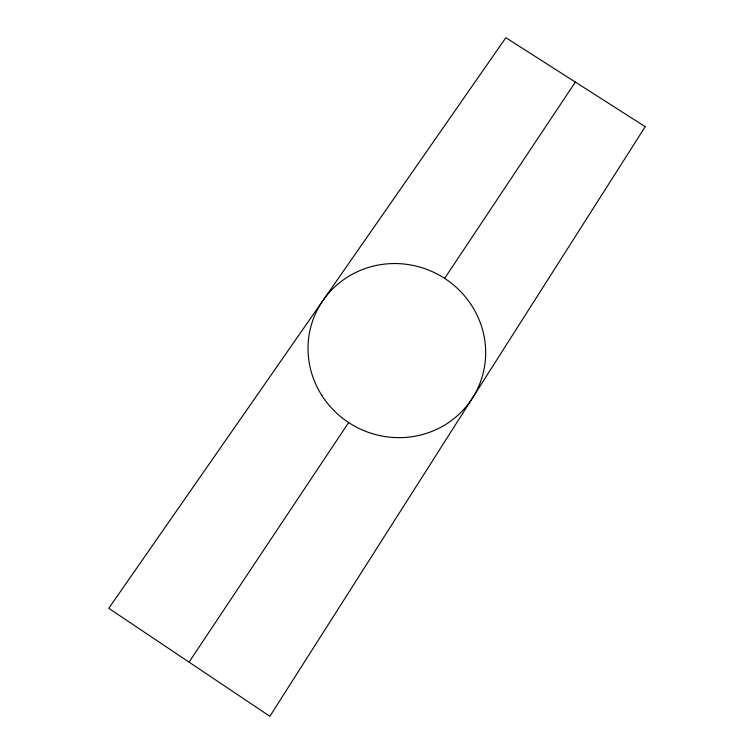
<?xml version="1.0" encoding="UTF-8"?>
<svg xmlns="http://www.w3.org/2000/svg" width="754" height="754" viewBox="0 0 754 754"><rect width="100%" height="100%" fill="white"/><g stroke="black" fill="none" stroke-linecap="round" stroke-linejoin="round"><path stroke-width="1.13" d="M189.056 662.135L348.631 422.532M444.624 278.377L575.359 82.073M645.236 126.691L269.857 716.3L108.765 608.308L505.849 37.7L645.236 126.691M321.949 395.605A89.33 86.54 25.2 0 0 475.661 392.617A89.33 86.54 25.2 0 0 392.919 263.561A89.33 86.54 25.2 0 0 321.949 395.605"/></g></svg>
